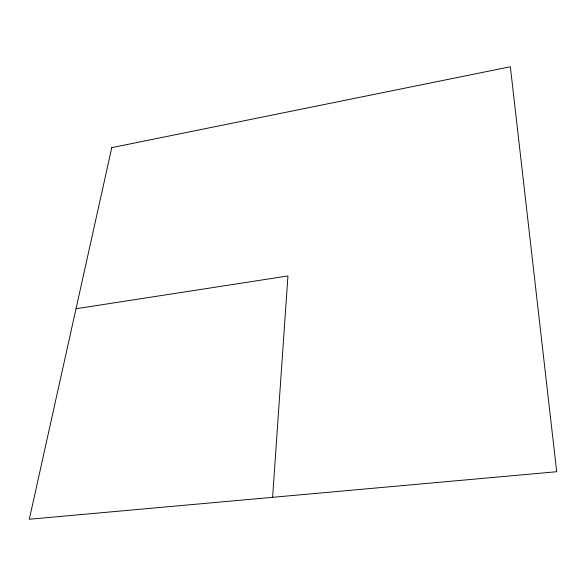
<?xml version="1.0" encoding="UTF-8"?>
<svg xmlns="http://www.w3.org/2000/svg" width="586" height="586" viewBox="0 0 586 586"><rect width="100%" height="100%" fill="white"/><g stroke="black" fill="none" stroke-linecap="round" stroke-linejoin="round"><path stroke-width="0.88" d="M272.607 497.316L287.946 275.955L76.019 308.749M111.772 147.635L29.3 519.24L556.7 471.715L510.347 66.76L111.772 147.635"/></g></svg>
